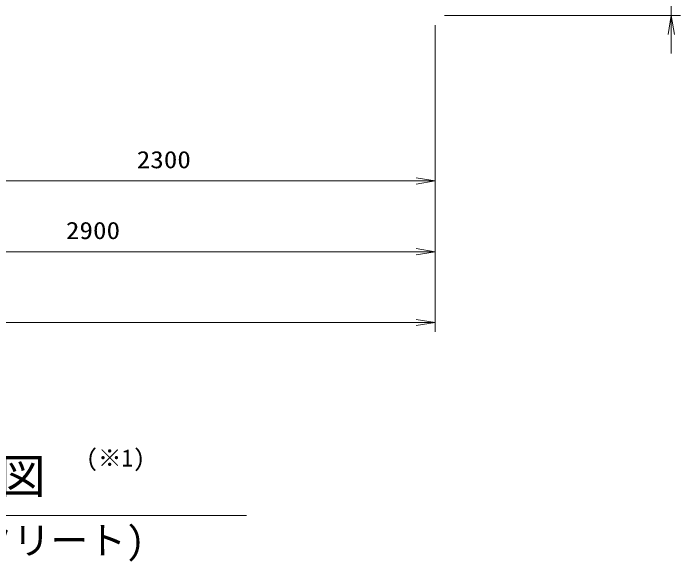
# Model space of a CAD drawing. Units: millimetres at full size. Extents: x 0 to 33600, y 27760 to 51520.
# Drawn here: x 14763 to 17590, y 35184 to 37507 of the extents above; entities that cross this region are included whole.
import ezdxf
from ezdxf.enums import TextEntityAlignment as Align

# ---------------------------------------------------------------- set-up
doc = ezdxf.new("R2010")
doc.units = ezdxf.units.MM
doc.header["$LTSCALE"] = 80.0044
doc.layers.add('寸法', color=6, linetype='Continuous', lineweight=13)
doc.layers.add('文字', color=2, linetype='Continuous', lineweight=13)
doc.styles.add('ＭＳ ゴシック', font='')
doc.styles.get('ＭＳ ゴシック').set_extended_font_data('MS Gothic')

# ---------------------------------------------------------------- blocks, each defined once
blk = doc.blocks.new('open_arrow')
at = {"color": 0, "linetype": 'Continuous', "lineweight": -2}
blk.add_lwpolyline([(7.5, 1.25), (0, 0), (7.5, -1.25)], dxfattribs=at)

msp = doc.modelspace()

# ---------------------------------------------------------------- linework, layer by layer
at = {"layer": '寸法'}
for p, q in [((17550, 37727), (17550, 37337)), ((16590, 37497), (17590, 37497)), ((16550, 37457), (16550, 36157)), ((16550, 37457), (16550, 36457)), ((16550, 37457), (16550, 36757)), ((14250, 36797), (16550, 36797)), ((13650, 36497), (16550, 36497)), ((12650, 36197), (16550, 36197))]:
    msp.add_line(p, q, dxfattribs=at)
at = {"layer": '文字'}
msp.add_line((15750, 35380), (13450, 35380), dxfattribs=at)

# ---------------------------------------------------------------- block references
at = {"layer": '寸法', "xscale": 10.7, "yscale": 10.7}
for p, rotation in [((17550, 37497), 270), ((16550, 36797), 180), ((16550, 36497), 180), ((16550, 36197), 180)]:
    msp.add_blockref('open_arrow', p, dxfattribs=dict(at, rotation=rotation))

# ---------------------------------------------------------------- texts
at = {"layer": '寸法', "style": 'ＭＳ ゴシック', "width": 1.15}
for s, p in [('2300', (15400, 36887)), ('2900', (15100, 36587))]:
    msp.add_text(s, height=73.31, dxfattribs=at).set_placement(p, align=Align.MIDDLE_CENTER)
at = {"layer": '文字', "style": 'ＭＳ ゴシック'}
msp.add_text('(※1)', height=73.31, dxfattribs=at).set_placement((15070.85, 35564.57), align=Align.BOTTOM_LEFT)
msp.add_text('基礎図', height=146.6, dxfattribs=at).set_placement((14600, 35620), align=Align.TOP_CENTER)
msp.add_text('(鉄筋コンクリート)', height=117.3, dxfattribs=at).set_placement((14600, 35180), align=Align.BOTTOM_CENTER)

doc.saveas('drawing.dxf')
